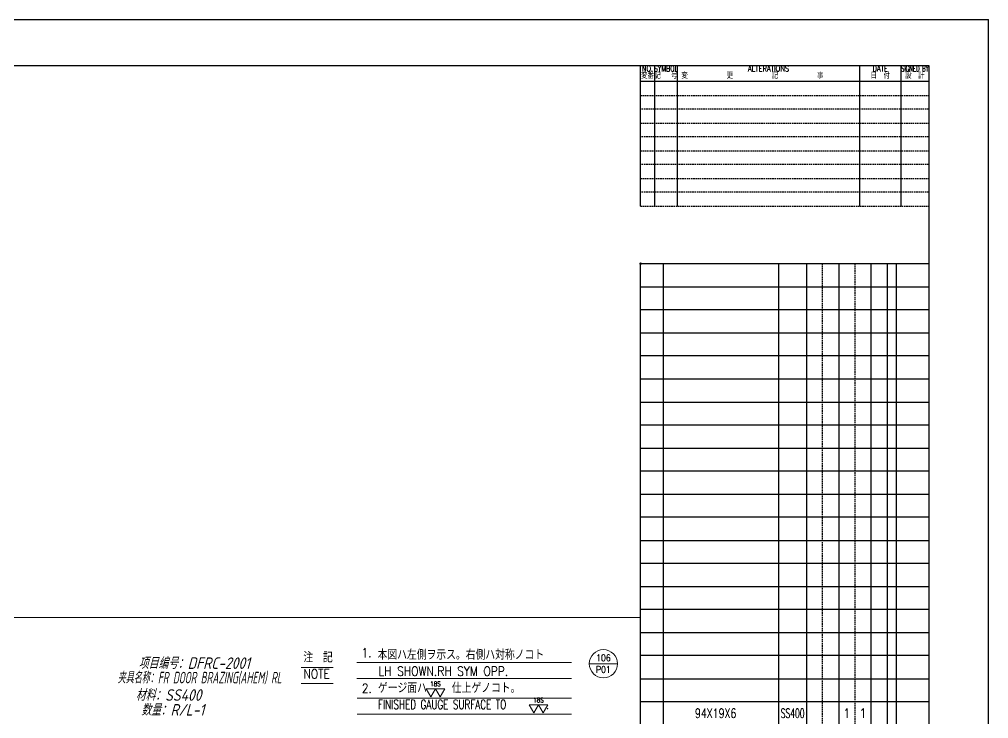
# Model space of a CAD drawing. Header units: millimetres. Extents: x -37676 to 104182, y -50696 to 34441.
# Drawn here: x -37255.1 to -36834.6, y 33596.4 to 33899.7 of the extents above; entities that cross this region are included whole.
import ezdxf
from ezdxf.enums import TextEntityAlignment as Align

# ---------------------------------------------------------------- set-up
doc = ezdxf.new("R2010")
doc.units = ezdxf.units.MM
doc.header["$LTSCALE"] = 0.5
doc.linetypes.add('HIDDEN', pattern=[9.525, 6.35, -3.175])
doc.layers.add('\\M+1907D\\M+19867', color=3, linetype='Continuous')
doc.layers.add('\\M+1907D\\M+19867\\M+195E2\\M+18F95\\M+190FC', color=7, linetype='Continuous', plot=False)
for name, color, linetype, lineweight in [('DIM', 7, 'Continuous', 9), ('LIST', 140, 'Continuous', 18), ('TEXT', 140, 'Continuous', 18), ('材质&数量层', 1, 'Continuous', 9)]:
    doc.layers.add(name, color=color, linetype=linetype, lineweight=lineweight)
doc.styles.add('GB', font='gbeitc.shx', dxfattribs={"bigfont": 'gbcbig.shx'})
doc.styles.add('KAI', font='simplex.shx', dxfattribs={"width": 0.8, "bigfont": 'extfont.shx'})

# ---------------------------------------------------------------- blocks, each defined once
blk = doc.blocks.new('A$C06AF053D')
at = {"layer": 'Defpoints'}
for p in [(0, 594), (841, 0)]:
    blk.add_line(p, (841, 594), dxfattribs=at)
blk = doc.blocks.new('A1-1-1')
at = {"layer": '\\M+1907D\\M+19867'}
for p, q in [((25, 5574), (815, 5574)), ((690, 5513), (690, 5574)), ((815, 5574), (815, 5024)), ((815, 5567), (690, 5567)), ((690, 5024), (690, 5488))]:
    blk.add_line(p, q, dxfattribs=at)
at = {"layer": '\\M+1907D\\M+19867', "color": 6}
for p, q in [((696, 5574), (696, 5513)), ((706, 5513), (706, 5574)), ((785, 5574), (785, 5513)), ((803, 5513), (803, 5574)), ((815, 5488), (690, 5488)), ((700, 5167), (700, 5488)), ((750, 5152), (750, 5488)), ((762, 5488), (762, 5178)), ((776, 5488), (776, 5181.4)), ((790, 5178), (790, 5488)), ((797, 5488), (797, 5178)), ((801, 5178), (801, 5488)), ((690, 5478), (815, 5478)), ((815, 5468), (690, 5468)), ((690, 5458), (815, 5458)), ((815, 5448), (690, 5448)), ((690, 5438), (815, 5438)), ((690, 5428), (815, 5428)), ((815, 5418), (690, 5418)), ((690, 5408), (815, 5408)), ((815, 5398), (690, 5398)), ((690, 5388), (815, 5388)), ((815, 5378), (690, 5378)), ((690, 5368), (815, 5368)), ((815, 5358), (690, 5358)), ((690, 5348), (815, 5348)), ((815, 5338), (690, 5338)), ((690, 5328), (815, 5328)), ((815, 5318), (690, 5318)), ((690, 5308), (815, 5308)), ((815, 5298), (690, 5298))]:
    blk.add_line(p, q, dxfattribs=at)
at = {"layer": '\\M+1907D\\M+19867', "color": 6, "linetype": 'HIDDEN', "ltscale": 0.2}
for p, q in [((690, 5561), (815, 5561)), ((815, 5555), (690, 5555)), ((690, 5549), (815, 5549)), ((815, 5543), (690, 5543)), ((690, 5537), (815, 5537)), ((815, 5531), (690, 5531)), ((690, 5525), (815, 5525)), ((815, 5519), (690, 5519)), ((690, 5513), (815, 5513)), ((769, 5184.7), (769, 5488)), ((783, 5488), (783, 5184.7))]:
    blk.add_line(p, q, dxfattribs=at)
at = {"layer": '\\M+1907D\\M+19867', "color": 4, "style": 'KAI'}
for s, width, p in [('NO.', 0.8, (693, 5570.68)), ('SYMBOL', 0.65, (701, 5570.68)), ('ALTERATIONS', 0.8, (745.5, 5570.68)), ('DATE', 0.8, (794, 5570.68)), ('SIGNED BY', 0.55, (809, 5570.68)), ('\\M+195CF\\M+194D4', 0.8, (693, 5567.58)), ('\\M+18B4C   \\M+18D86', 0.8, (701, 5567.58)), ('\\M+195CF\\M+18140\\M+18140\\M+18140\\M+18140\\M+18140\\M+18140\\M+18D58\\M+18140\\M+18140\\M+18140\\M+18140\\M+18140\\M+18140\\M+18B4C\\M+18140\\M+18140\\M+18140\\M+18140\\M+18140\\M+18140\\M+18E96\\M+18140\\M+18140\\M+18140\\M+18140\\M+18140', 0.8, (745.5, 5567.58)), ('\\M+193FA  \\M+19574', 0.8, (794, 5567.58)), ('\\M+190DD  \\M+18C76', 0.8, (809, 5567.58))]:
    blk.add_text(s, height=2.5, dxfattribs=dict(at, width=width)).set_placement(p, align=Align.BOTTOM_CENTER)
blk = doc.blocks.new('A$C55254DB1')
at = {"color": 0, "linetype": 'ByBlock', "lineweight": -2}
for p, q in [((2.02, 3.5), (0, 0)), ((0, 0), (4.04, 0)), ((4.04, 0), (2.02, 3.5)), ((6.06, 3.5), (4.04, 0)), ((4.04, 0), (8.08, 0)), ((8.08, 0), (6.06, 3.5))]:
    blk.add_line(p, q, dxfattribs=at)

msp = doc.modelspace()

# ---------------------------------------------------------------- linework, layer by layer
at = {"layer": '\\M+1907D\\M+19867\\M+195E2\\M+18F95\\M+190FC'}
msp.add_circle((-36985.587, 33793.682), 0.33, dxfattribs=at)
at = {"layer": 'DIM'}
msp.add_line((-37650.587, 33640.218), (-36985.587, 33640.218), dxfattribs=at)
at = {"layer": 'TEXT', "color": 7}
for p, q in [((-37015.49, 33620.735), (-37108.658, 33620.735)), ((-37132.883, 33618.568), (-37118.883, 33618.568)), ((-37132.883, 33611.568), (-37118.883, 33611.568)), ((-37015.49, 33613.735), (-37108.658, 33613.735)), ((-37015.596, 33605.291), (-37108.537, 33605.291)), ((-37015.596, 33598.291), (-37108.537, 33598.291))]:
    msp.add_line(p, q, dxfattribs=at)
at = {"layer": 'TEXT', "color": 9}
msp.add_line((-37007.841, 33620.156), (-36995.601, 33620.156), dxfattribs=at)
msp.add_circle((-37001.721, 33620.156), 6.12, dxfattribs=at)

# ---------------------------------------------------------------- block references
at = {"layer": '\\M+1907D\\M+19867', "color": 4}
msp.add_blockref('A1-1-1', (-37675.587, 28305.682), dxfattribs=at)
at = {"layer": 'Defpoints'}
msp.add_blockref('A$C06AF053D', (-37675.587, 33305.682), dxfattribs=at)
at = {"layer": 'TEXT', "xscale": -1, "rotation": 180}
for p in [(-37078.61, 33609.291), (-37033.897, 33602.291)]:
    msp.add_blockref('A$C55254DB1', p, dxfattribs=at)

# ---------------------------------------------------------------- texts
at = {"layer": 'LIST', "style": 'KAI'}
for s, width, p in [('94X19X6', 0.75, (-36953.006, 33598.682)), ('SS400', 0.6, (-36919.617, 33598.682)), ('1', 0.9, (-36896.087, 33598.682)), ('1', 0.9, (-36889.087, 33598.682))]:
    msp.add_text(s, height=4, dxfattribs=dict(at, width=width)).set_placement(p, align=Align.MIDDLE)
at = {"layer": 'TEXT', "style": 'KAI'}
for s, width, p in [('\\M+1928D\\M+18140\\M+18B4C', 0.85, (-37131.883, 33619.568)), ('1.', 0.85, (-37106.658, 33621.735)), ('NOTE', 0.85, (-37131.883, 33612.568)), ('2.', 0.85, (-37106.537, 33606.291)), ('\\M+18351\\M+1815B\\M+18357\\M+196CA\\M+1836E\\M+18140 \\M+18140\\M+18E64\\M+18FE3\\M+18351\\M+1836D\\M+18352\\M+18367\\M+18142', 0.85, (-37099.537, 33606.291)), ('FINISHED GAUGE SURFACE TO      .', 0.7, (-37099.537, 33599.291))]:
    msp.add_text(s, height=4, dxfattribs=dict(at, width=width)).set_placement(p, align=Align.BOTTOM_LEFT)
at = {"layer": 'TEXT', "style": 'KAI', "width": 0.85}
for s, p in [('\\M+1967B\\M+1907D\\M+1836E\\M+18DB6\\M+191A4\\M+18392\\M+18EA6\\M+18358\\M+18142\\M+18945\\M+191A4\\M+1836E\\M+191CE\\M+18FCC\\M+1836D\\M+18352\\M+18367', (-37099.691, 33621.92)), ('LH SHOWN.RH SYM OPP.', (-37099.27, 33614.928))]:
    msp.add_text(s, height=4, dxfattribs=at).set_placement(p)
for s, p in [('106', (-37001.721, 33622.676)), ('P01', (-37001.721, 33617.636))]:
    msp.add_text(s, height=2.88, dxfattribs=at).set_placement(p, align=Align.MIDDLE_CENTER)
for p in [(-37074.569, 33609.791), (-37029.855, 33602.791)]:
    msp.add_text('18S', height=2, dxfattribs=at).set_placement(p, align=Align.BOTTOM_CENTER)
at = {"layer": '材质&数量层', "style": 'GB'}
for s, p in [('项目编号：DFRC-2001', (-37179.198, 33620.696)), ('材料：SS400', (-37190.399, 33606.84)), ('数量：R/L-1', (-37188.557, 33600.421))]:
    msp.add_text(s, height=5, dxfattribs=at).set_placement(p, align=Align.MIDDLE)
at = {"layer": '材质&数量层', "style": 'GB', "width": 0.7}
msp.add_text('夹具名称：FR DOOR BRAZING(AHEM) RL', height=5, dxfattribs=at).set_placement((-37176.89, 33614.173), align=Align.MIDDLE)

doc.saveas('drawing.dxf')
